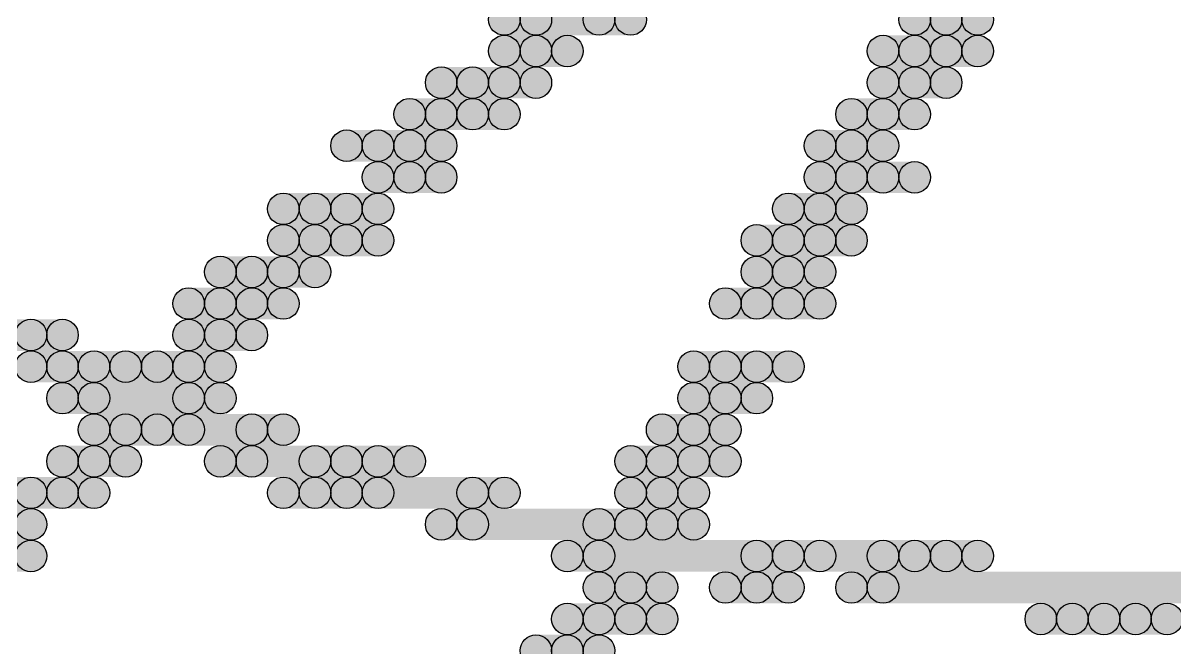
# Model space of a CAD drawing. Header units: millimetres. Extents: x 0 to 137, y 0 to 37.
# Drawn here: x 129.381 to 130.308, y 8.003 to 8.506 of the extents above; entities that cross this region are included whole.
import ezdxf

# ---------------------------------------------------------------- set-up
doc = ezdxf.new("R2010")
doc.units = ezdxf.units.MM
doc.layers.add('TopLayer', color=1, linetype='Continuous')
doc.layers.add('TopSolder', color=216, linetype='Continuous')

msp = doc.modelspace()

# ---------------------------------------------------------------- hatches: boundary and pattern name
at = {"layer": 'TopLayer'}
h = msp.add_hatch(color=1, dxfattribs=at)
edge = h.paths.add_edge_path()
edge.add_arc((129.794, 8.509), 0.0127, 0, 360)
for points in [[(129.794, 8.4963), (129.794, 8.5217), (129.8702, 8.5217), (129.8702, 8.4963)], [(130.1242, 8.4963), (130.1242, 8.5217), (130.1496, 8.5217), (130.1496, 8.4963)], [(129.794, 8.4709), (129.794, 8.4963), (129.8194, 8.4963), (129.8194, 8.4709)], [(130.0988, 8.4709), (130.0988, 8.4963), (130.1496, 8.4963), (130.1496, 8.4709)], [(129.7432, 8.4455), (129.7432, 8.4709), (129.794, 8.4709), (129.794, 8.4455)], [(130.0988, 8.4455), (130.0988, 8.4709), (130.1242, 8.4709), (130.1242, 8.4455)], [(129.7178, 8.4201), (129.7178, 8.4455), (129.7686, 8.4455), (129.7686, 8.4201)], [(130.0734, 8.4201), (130.0734, 8.4455), (130.0988, 8.4455), (130.0988, 8.4201)], [(129.667, 8.3947), (129.667, 8.4201), (129.7178, 8.4201), (129.7178, 8.3947)], [(130.048, 8.3947), (130.048, 8.4201), (130.0734, 8.4201), (130.0734, 8.3947)], [(129.6924, 8.3693), (129.6924, 8.3947), (129.7178, 8.3947), (129.7178, 8.3693)], [(130.048, 8.3693), (130.048, 8.3947), (130.0988, 8.3947), (130.0988, 8.3693)], [(129.6162, 8.3439), (129.6162, 8.3693), (129.667, 8.3693), (129.667, 8.3439)], [(130.0226, 8.3439), (130.0226, 8.3693), (130.048, 8.3693), (130.048, 8.3439)], [(129.6162, 8.3185), (129.6162, 8.3439), (129.667, 8.3439), (129.667, 8.3185)], [(129.9972, 8.3185), (129.9972, 8.3439), (130.048, 8.3439), (130.048, 8.3185)], [(129.5654, 8.2931), (129.5654, 8.3185), (129.6162, 8.3185), (129.6162, 8.2931)], [(129.9972, 8.2931), (129.9972, 8.3185), (130.0226, 8.3185), (130.0226, 8.2931)], [(129.54, 8.2677), (129.54, 8.2931), (129.5908, 8.2931), (129.5908, 8.2677)], [(129.9718, 8.2677), (129.9718, 8.2931), (130.0226, 8.2931), (130.0226, 8.2677)], [(129.3368, 8.2423), (129.3368, 8.2677), (129.413, 8.2677), (129.413, 8.2423)], [(129.54, 8.2423), (129.54, 8.2677), (129.5654, 8.2677), (129.5654, 8.2423)], [(129.413, 8.2169), (129.413, 8.2423), (129.4638, 8.2423), (129.4638, 8.2169)], [(129.4892, 8.2169), (129.4892, 8.2423), (129.54, 8.2423), (129.54, 8.2169)], [(129.9464, 8.2169), (129.9464, 8.2423), (129.9972, 8.2423), (129.9972, 8.2169)], [(129.4384, 8.1915), (129.4384, 8.2169), (129.54, 8.2169), (129.54, 8.1915)], [(129.9464, 8.1915), (129.9464, 8.2169), (129.9718, 8.2169), (129.9718, 8.1915)], [(129.4638, 8.1661), (129.4638, 8.1915), (129.4892, 8.1915), (129.4892, 8.1661)], [(129.5146, 8.1661), (129.5146, 8.1915), (129.5908, 8.1915), (129.5908, 8.1661)], [(129.921, 8.1661), (129.921, 8.1915), (129.9464, 8.1915), (129.9464, 8.1661)], [(129.4384, 8.1407), (129.4384, 8.1661), (129.4638, 8.1661), (129.4638, 8.1407)], [(129.5654, 8.1407), (129.5654, 8.1661), (129.6416, 8.1661), (129.6416, 8.1407)], [(129.667, 8.1407), (129.667, 8.1661), (129.6924, 8.1661), (129.6924, 8.1407)], [(129.8956, 8.1407), (129.8956, 8.1661), (129.9464, 8.1661), (129.9464, 8.1407)], [(129.3876, 8.1153), (129.3876, 8.1407), (129.4384, 8.1407), (129.4384, 8.1153)], [(129.6162, 8.1153), (129.6162, 8.1407), (129.6416, 8.1407), (129.6416, 8.1153)], [(129.667, 8.1153), (129.667, 8.1407), (129.7686, 8.1407), (129.7686, 8.1153)], [(129.8956, 8.1153), (129.8956, 8.1407), (129.921, 8.1407), (129.921, 8.1153)], [(129.3622, 8.0899), (129.3622, 8.1153), (129.3876, 8.1153), (129.3876, 8.0899)], [(129.7432, 8.0899), (129.7432, 8.1153), (129.8702, 8.1153), (129.8702, 8.0899)], [(129.8956, 8.0899), (129.8956, 8.1153), (129.921, 8.1153), (129.921, 8.0899)], [(129.3622, 8.0645), (129.3622, 8.0899), (129.3876, 8.0899), (129.3876, 8.0645)], [(129.8448, 8.0645), (129.8448, 8.0899), (129.9972, 8.0899), (129.9972, 8.0645)], [(130.0226, 8.0645), (130.0226, 8.0899), (130.0988, 8.0899), (130.0988, 8.0645)], [(130.1242, 8.0645), (130.1242, 8.0899), (130.1496, 8.0899), (130.1496, 8.0645)], [(129.8702, 8.0391), (129.8702, 8.0645), (129.8956, 8.0645), (129.8956, 8.0391)], [(129.9718, 8.0391), (129.9718, 8.0645), (129.9972, 8.0645), (129.9972, 8.0391)], [(130.0734, 8.0391), (130.0734, 8.0645), (130.7592, 8.0645), (130.7592, 8.0391)], [(129.8448, 8.0137), (129.8448, 8.0391), (129.8956, 8.0391), (129.8956, 8.0137)], [(130.2258, 8.0137), (130.2258, 8.0391), (130.2512, 8.0391), (130.2512, 8.0137)], [(130.2766, 8.0137), (130.2766, 8.0391), (130.302, 8.0391), (130.302, 8.0137)], [(129.8194, 7.9883), (129.8194, 8.0137), (129.8448, 8.0137), (129.8448, 7.9883)]]:
    msp.add_hatch(color=1, dxfattribs=at).paths.add_polyline_path(points)
h = msp.add_hatch(color=1, dxfattribs=at)
edge = h.paths.add_edge_path()
edge.add_arc((129.8702, 8.509), 0.0127, 0, 360)
h = msp.add_hatch(color=1, dxfattribs=at)
edge = h.paths.add_edge_path()
edge.add_arc((130.1242, 8.509), 0.0127, 0, 360)
h = msp.add_hatch(color=1, dxfattribs=at)
edge = h.paths.add_edge_path()
edge.add_arc((130.1496, 8.509), 0.0127, 0, 360)
h = msp.add_hatch(color=1, dxfattribs=at)
edge = h.paths.add_edge_path()
edge.add_arc((129.794, 8.4836), 0.0127, 0, 360)
h = msp.add_hatch(color=1, dxfattribs=at)
edge = h.paths.add_edge_path()
edge.add_arc((129.8194, 8.4836), 0.0127, 0, 360)
h = msp.add_hatch(color=1, dxfattribs=at)
edge = h.paths.add_edge_path()
edge.add_arc((130.0988, 8.4836), 0.0127, 0, 360)
h = msp.add_hatch(color=1, dxfattribs=at)
edge = h.paths.add_edge_path()
edge.add_arc((130.1496, 8.4836), 0.0127, 0, 360)
h = msp.add_hatch(color=1, dxfattribs=at)
edge = h.paths.add_edge_path()
edge.add_arc((129.7432, 8.4582), 0.0127, 0, 360)
h = msp.add_hatch(color=1, dxfattribs=at)
edge = h.paths.add_edge_path()
edge.add_arc((129.794, 8.4582), 0.0127, 0, 360)
h = msp.add_hatch(color=1, dxfattribs=at)
edge = h.paths.add_edge_path()
edge.add_arc((130.0988, 8.4582), 0.0127, 0, 360)
h = msp.add_hatch(color=1, dxfattribs=at)
edge = h.paths.add_edge_path()
edge.add_arc((130.1242, 8.4582), 0.0127, 0, 360)
h = msp.add_hatch(color=1, dxfattribs=at)
edge = h.paths.add_edge_path()
edge.add_arc((129.7178, 8.4328), 0.0127, 0, 360)
h = msp.add_hatch(color=1, dxfattribs=at)
edge = h.paths.add_edge_path()
edge.add_arc((129.7686, 8.4328), 0.0127, 0, 360)
h = msp.add_hatch(color=1, dxfattribs=at)
edge = h.paths.add_edge_path()
edge.add_arc((130.0734, 8.4328), 0.0127, 0, 360)
h = msp.add_hatch(color=1, dxfattribs=at)
edge = h.paths.add_edge_path()
edge.add_arc((130.0988, 8.4328), 0.0127, 0, 360)
h = msp.add_hatch(color=1, dxfattribs=at)
edge = h.paths.add_edge_path()
edge.add_arc((129.667, 8.4074), 0.0127, 0, 360)
h = msp.add_hatch(color=1, dxfattribs=at)
edge = h.paths.add_edge_path()
edge.add_arc((129.7178, 8.4074), 0.0127, 0, 360)
h = msp.add_hatch(color=1, dxfattribs=at)
edge = h.paths.add_edge_path()
edge.add_arc((130.048, 8.4074), 0.0127, 0, 360)
h = msp.add_hatch(color=1, dxfattribs=at)
edge = h.paths.add_edge_path()
edge.add_arc((130.0734, 8.4074), 0.0127, 0, 360)
h = msp.add_hatch(color=1, dxfattribs=at)
edge = h.paths.add_edge_path()
edge.add_arc((129.6924, 8.382), 0.0127, 0, 360)
h = msp.add_hatch(color=1, dxfattribs=at)
edge = h.paths.add_edge_path()
edge.add_arc((129.7178, 8.382), 0.0127, 0, 360)
h = msp.add_hatch(color=1, dxfattribs=at)
edge = h.paths.add_edge_path()
edge.add_arc((130.048, 8.382), 0.0127, 0, 360)
h = msp.add_hatch(color=1, dxfattribs=at)
edge = h.paths.add_edge_path()
edge.add_arc((130.0988, 8.382), 0.0127, 0, 360)
h = msp.add_hatch(color=1, dxfattribs=at)
edge = h.paths.add_edge_path()
edge.add_arc((129.6162, 8.3566), 0.0127, 0, 360)
h = msp.add_hatch(color=1, dxfattribs=at)
edge = h.paths.add_edge_path()
edge.add_arc((129.667, 8.3566), 0.0127, 0, 360)
h = msp.add_hatch(color=1, dxfattribs=at)
edge = h.paths.add_edge_path()
edge.add_arc((130.0226, 8.3566), 0.0127, 0, 360)
h = msp.add_hatch(color=1, dxfattribs=at)
edge = h.paths.add_edge_path()
edge.add_arc((130.048, 8.3566), 0.0127, 0, 360)
h = msp.add_hatch(color=1, dxfattribs=at)
edge = h.paths.add_edge_path()
edge.add_arc((129.6162, 8.3312), 0.0127, 0, 360)
h = msp.add_hatch(color=1, dxfattribs=at)
edge = h.paths.add_edge_path()
edge.add_arc((129.667, 8.3312), 0.0127, 0, 360)
h = msp.add_hatch(color=1, dxfattribs=at)
edge = h.paths.add_edge_path()
edge.add_arc((129.9972, 8.3312), 0.0127, 0, 360)
h = msp.add_hatch(color=1, dxfattribs=at)
edge = h.paths.add_edge_path()
edge.add_arc((130.048, 8.3312), 0.0127, 0, 360)
h = msp.add_hatch(color=1, dxfattribs=at)
edge = h.paths.add_edge_path()
edge.add_arc((129.5654, 8.3058), 0.0127, 0, 360)
h = msp.add_hatch(color=1, dxfattribs=at)
edge = h.paths.add_edge_path()
edge.add_arc((129.6162, 8.3058), 0.0127, 0, 360)
h = msp.add_hatch(color=1, dxfattribs=at)
edge = h.paths.add_edge_path()
edge.add_arc((129.9972, 8.3058), 0.0127, 0, 360)
h = msp.add_hatch(color=1, dxfattribs=at)
edge = h.paths.add_edge_path()
edge.add_arc((130.0226, 8.3058), 0.0127, 0, 360)
h = msp.add_hatch(color=1, dxfattribs=at)
edge = h.paths.add_edge_path()
edge.add_arc((129.54, 8.2804), 0.0127, 0, 360)
h = msp.add_hatch(color=1, dxfattribs=at)
edge = h.paths.add_edge_path()
edge.add_arc((129.5908, 8.2804), 0.0127, 0, 360)
h = msp.add_hatch(color=1, dxfattribs=at)
edge = h.paths.add_edge_path()
edge.add_arc((129.9718, 8.2804), 0.0127, 0, 360)
h = msp.add_hatch(color=1, dxfattribs=at)
edge = h.paths.add_edge_path()
edge.add_arc((130.0226, 8.2804), 0.0127, 0, 360)
h = msp.add_hatch(color=1, dxfattribs=at)
edge = h.paths.add_edge_path()
edge.add_arc((129.413, 8.255), 0.0127, 0, 360)
h = msp.add_hatch(color=1, dxfattribs=at)
edge = h.paths.add_edge_path()
edge.add_arc((129.54, 8.255), 0.0127, 0, 360)
h = msp.add_hatch(color=1, dxfattribs=at)
edge = h.paths.add_edge_path()
edge.add_arc((129.5654, 8.255), 0.0127, 0, 360)
h = msp.add_hatch(color=1, dxfattribs=at)
edge = h.paths.add_edge_path()
edge.add_arc((129.413, 8.2296), 0.0127, 0, 360)
h = msp.add_hatch(color=1, dxfattribs=at)
edge = h.paths.add_edge_path()
edge.add_arc((129.4638, 8.2296), 0.0127, 0, 360)
h = msp.add_hatch(color=1, dxfattribs=at)
edge = h.paths.add_edge_path()
edge.add_arc((129.4892, 8.2296), 0.0127, 0, 360)
h = msp.add_hatch(color=1, dxfattribs=at)
edge = h.paths.add_edge_path()
edge.add_arc((129.54, 8.2296), 0.0127, 0, 360)
h = msp.add_hatch(color=1, dxfattribs=at)
edge = h.paths.add_edge_path()
edge.add_arc((129.9464, 8.2296), 0.0127, 0, 360)
h = msp.add_hatch(color=1, dxfattribs=at)
edge = h.paths.add_edge_path()
edge.add_arc((129.9972, 8.2296), 0.0127, 0, 360)
h = msp.add_hatch(color=1, dxfattribs=at)
edge = h.paths.add_edge_path()
edge.add_arc((129.4384, 8.2042), 0.0127, 0, 360)
h = msp.add_hatch(color=1, dxfattribs=at)
edge = h.paths.add_edge_path()
edge.add_arc((129.54, 8.2042), 0.0127, 0, 360)
h = msp.add_hatch(color=1, dxfattribs=at)
edge = h.paths.add_edge_path()
edge.add_arc((129.9464, 8.2042), 0.0127, 0, 360)
h = msp.add_hatch(color=1, dxfattribs=at)
edge = h.paths.add_edge_path()
edge.add_arc((129.9718, 8.2042), 0.0127, 0, 360)
h = msp.add_hatch(color=1, dxfattribs=at)
edge = h.paths.add_edge_path()
edge.add_arc((129.4638, 8.1788), 0.0127, 0, 360)
h = msp.add_hatch(color=1, dxfattribs=at)
edge = h.paths.add_edge_path()
edge.add_arc((129.4892, 8.1788), 0.0127, 0, 360)
h = msp.add_hatch(color=1, dxfattribs=at)
edge = h.paths.add_edge_path()
edge.add_arc((129.5146, 8.1788), 0.0127, 0, 360)
h = msp.add_hatch(color=1, dxfattribs=at)
edge = h.paths.add_edge_path()
edge.add_arc((129.5908, 8.1788), 0.0127, 0, 360)
h = msp.add_hatch(color=1, dxfattribs=at)
edge = h.paths.add_edge_path()
edge.add_arc((129.921, 8.1788), 0.0127, 0, 360)
h = msp.add_hatch(color=1, dxfattribs=at)
edge = h.paths.add_edge_path()
edge.add_arc((129.9464, 8.1788), 0.0127, 0, 360)
h = msp.add_hatch(color=1, dxfattribs=at)
edge = h.paths.add_edge_path()
edge.add_arc((129.4384, 8.1534), 0.0127, 0, 360)
h = msp.add_hatch(color=1, dxfattribs=at)
edge = h.paths.add_edge_path()
edge.add_arc((129.4638, 8.1534), 0.0127, 0, 360)
h = msp.add_hatch(color=1, dxfattribs=at)
edge = h.paths.add_edge_path()
edge.add_arc((129.5654, 8.1534), 0.0127, 0, 360)
h = msp.add_hatch(color=1, dxfattribs=at)
edge = h.paths.add_edge_path()
edge.add_arc((129.6416, 8.1534), 0.0127, 0, 360)
h = msp.add_hatch(color=1, dxfattribs=at)
edge = h.paths.add_edge_path()
edge.add_arc((129.667, 8.1534), 0.0127, 0, 360)
h = msp.add_hatch(color=1, dxfattribs=at)
edge = h.paths.add_edge_path()
edge.add_arc((129.6924, 8.1534), 0.0127, 0, 360)
h = msp.add_hatch(color=1, dxfattribs=at)
edge = h.paths.add_edge_path()
edge.add_arc((129.8956, 8.1534), 0.0127, 0, 360)
h = msp.add_hatch(color=1, dxfattribs=at)
edge = h.paths.add_edge_path()
edge.add_arc((129.9464, 8.1534), 0.0127, 0, 360)
h = msp.add_hatch(color=1, dxfattribs=at)
edge = h.paths.add_edge_path()
edge.add_arc((129.3876, 8.128), 0.0127, 0, 360)
h = msp.add_hatch(color=1, dxfattribs=at)
edge = h.paths.add_edge_path()
edge.add_arc((129.4384, 8.128), 0.0127, 0, 360)
h = msp.add_hatch(color=1, dxfattribs=at)
edge = h.paths.add_edge_path()
edge.add_arc((129.6162, 8.128), 0.0127, 0, 360)
h = msp.add_hatch(color=1, dxfattribs=at)
edge = h.paths.add_edge_path()
edge.add_arc((129.6416, 8.128), 0.0127, 0, 360)
h = msp.add_hatch(color=1, dxfattribs=at)
edge = h.paths.add_edge_path()
edge.add_arc((129.667, 8.128), 0.0127, 0, 360)
h = msp.add_hatch(color=1, dxfattribs=at)
edge = h.paths.add_edge_path()
edge.add_arc((129.7686, 8.128), 0.0127, 0, 360)
h = msp.add_hatch(color=1, dxfattribs=at)
edge = h.paths.add_edge_path()
edge.add_arc((129.8956, 8.128), 0.0127, 0, 360)
h = msp.add_hatch(color=1, dxfattribs=at)
edge = h.paths.add_edge_path()
edge.add_arc((129.921, 8.128), 0.0127, 0, 360)
h = msp.add_hatch(color=1, dxfattribs=at)
edge = h.paths.add_edge_path()
edge.add_arc((129.3876, 8.1026), 0.0127, 0, 360)
h = msp.add_hatch(color=1, dxfattribs=at)
edge = h.paths.add_edge_path()
edge.add_arc((129.7432, 8.1026), 0.0127, 0, 360)
h = msp.add_hatch(color=1, dxfattribs=at)
edge = h.paths.add_edge_path()
edge.add_arc((129.8702, 8.1026), 0.0127, 0, 360)
h = msp.add_hatch(color=1, dxfattribs=at)
edge = h.paths.add_edge_path()
edge.add_arc((129.8956, 8.1026), 0.0127, 0, 360)
h = msp.add_hatch(color=1, dxfattribs=at)
edge = h.paths.add_edge_path()
edge.add_arc((129.921, 8.1026), 0.0127, 0, 360)
h = msp.add_hatch(color=1, dxfattribs=at)
edge = h.paths.add_edge_path()
edge.add_arc((129.3876, 8.0772), 0.0127, 0, 360)
h = msp.add_hatch(color=1, dxfattribs=at)
edge = h.paths.add_edge_path()
edge.add_arc((129.8448, 8.0772), 0.0127, 0, 360)
h = msp.add_hatch(color=1, dxfattribs=at)
edge = h.paths.add_edge_path()
edge.add_arc((129.9972, 8.0772), 0.0127, 0, 360)
h = msp.add_hatch(color=1, dxfattribs=at)
edge = h.paths.add_edge_path()
edge.add_arc((130.0226, 8.0772), 0.0127, 0, 360)
h = msp.add_hatch(color=1, dxfattribs=at)
edge = h.paths.add_edge_path()
edge.add_arc((130.0988, 8.0772), 0.0127, 0, 360)
h = msp.add_hatch(color=1, dxfattribs=at)
edge = h.paths.add_edge_path()
edge.add_arc((130.1242, 8.0772), 0.0127, 0, 360)
h = msp.add_hatch(color=1, dxfattribs=at)
edge = h.paths.add_edge_path()
edge.add_arc((130.1496, 8.0772), 0.0127, 0, 360)
h = msp.add_hatch(color=1, dxfattribs=at)
edge = h.paths.add_edge_path()
edge.add_arc((129.8702, 8.0518), 0.0127, 0, 360)
h = msp.add_hatch(color=1, dxfattribs=at)
edge = h.paths.add_edge_path()
edge.add_arc((129.8956, 8.0518), 0.0127, 0, 360)
h = msp.add_hatch(color=1, dxfattribs=at)
edge = h.paths.add_edge_path()
edge.add_arc((129.9718, 8.0518), 0.0127, 0, 360)
h = msp.add_hatch(color=1, dxfattribs=at)
edge = h.paths.add_edge_path()
edge.add_arc((129.9972, 8.0518), 0.0127, 0, 360)
h = msp.add_hatch(color=1, dxfattribs=at)
edge = h.paths.add_edge_path()
edge.add_arc((130.0734, 8.0518), 0.0127, 0, 360)
h = msp.add_hatch(color=1, dxfattribs=at)
edge = h.paths.add_edge_path()
edge.add_arc((129.8448, 8.0264), 0.0127, 0, 360)
h = msp.add_hatch(color=1, dxfattribs=at)
edge = h.paths.add_edge_path()
edge.add_arc((129.8956, 8.0264), 0.0127, 0, 360)
h = msp.add_hatch(color=1, dxfattribs=at)
edge = h.paths.add_edge_path()
edge.add_arc((130.2258, 8.0264), 0.0127, 0, 360)
h = msp.add_hatch(color=1, dxfattribs=at)
edge = h.paths.add_edge_path()
edge.add_arc((130.2512, 8.0264), 0.0127, 0, 360)
h = msp.add_hatch(color=1, dxfattribs=at)
edge = h.paths.add_edge_path()
edge.add_arc((130.2766, 8.0264), 0.0127, 0, 360)
h = msp.add_hatch(color=1, dxfattribs=at)
edge = h.paths.add_edge_path()
edge.add_arc((130.302, 8.0264), 0.0127, 0, 360)
h = msp.add_hatch(color=1, dxfattribs=at)
edge = h.paths.add_edge_path()
edge.add_arc((129.8194, 8.001), 0.0127, 0, 360)
h = msp.add_hatch(color=1, dxfattribs=at)
edge = h.paths.add_edge_path()
edge.add_arc((129.8448, 8.001), 0.0127, 0, 360)
at = {"layer": 'TopSolder'}
h = msp.add_hatch(color=216, dxfattribs=at)
edge = h.paths.add_edge_path()
edge.add_arc((129.7686, 8.509), 0.0127, 0, 360)
for points in [[(129.7686, 8.4963), (129.7686, 8.5217), (129.8448, 8.5217), (129.8448, 8.4963)], [(130.0988, 8.4963), (130.0988, 8.5217), (130.1242, 8.5217), (130.1242, 8.4963)], [(129.7686, 8.4709), (129.7686, 8.4963), (129.794, 8.4963), (129.794, 8.4709)], [(130.0734, 8.4709), (130.0734, 8.4963), (130.1242, 8.4963), (130.1242, 8.4709)], [(129.7178, 8.4455), (129.7178, 8.4709), (129.7686, 8.4709), (129.7686, 8.4455)], [(130.0734, 8.4455), (130.0734, 8.4709), (130.0988, 8.4709), (130.0988, 8.4455)], [(129.6924, 8.4201), (129.6924, 8.4455), (129.7432, 8.4455), (129.7432, 8.4201)], [(130.048, 8.4201), (130.048, 8.4455), (130.0734, 8.4455), (130.0734, 8.4201)], [(129.6416, 8.3947), (129.6416, 8.4201), (129.6924, 8.4201), (129.6924, 8.3947)], [(130.0226, 8.3947), (130.0226, 8.4201), (130.048, 8.4201), (130.048, 8.3947)], [(129.667, 8.3693), (129.667, 8.3947), (129.6924, 8.3947), (129.6924, 8.3693)], [(130.0226, 8.3693), (130.0226, 8.3947), (130.0734, 8.3947), (130.0734, 8.3693)], [(129.5908, 8.3439), (129.5908, 8.3693), (129.6416, 8.3693), (129.6416, 8.3439)], [(129.9972, 8.3439), (129.9972, 8.3693), (130.0226, 8.3693), (130.0226, 8.3439)], [(129.5908, 8.3185), (129.5908, 8.3439), (129.6416, 8.3439), (129.6416, 8.3185)], [(129.9718, 8.3185), (129.9718, 8.3439), (130.0226, 8.3439), (130.0226, 8.3185)], [(129.54, 8.2931), (129.54, 8.3185), (129.5908, 8.3185), (129.5908, 8.2931)], [(129.9718, 8.2931), (129.9718, 8.3185), (129.9972, 8.3185), (129.9972, 8.2931)], [(129.5146, 8.2677), (129.5146, 8.2931), (129.5654, 8.2931), (129.5654, 8.2677)], [(129.9464, 8.2677), (129.9464, 8.2931), (129.9972, 8.2931), (129.9972, 8.2677)], [(129.3114, 8.2423), (129.3114, 8.2677), (129.3876, 8.2677), (129.3876, 8.2423)], [(129.5146, 8.2423), (129.5146, 8.2677), (129.54, 8.2677), (129.54, 8.2423)], [(129.3876, 8.2169), (129.3876, 8.2423), (129.4384, 8.2423), (129.4384, 8.2169)], [(129.4638, 8.2169), (129.4638, 8.2423), (129.5146, 8.2423), (129.5146, 8.2169)], [(129.921, 8.2169), (129.921, 8.2423), (129.9718, 8.2423), (129.9718, 8.2169)], [(129.413, 8.1915), (129.413, 8.2169), (129.5146, 8.2169), (129.5146, 8.1915)], [(129.921, 8.1915), (129.921, 8.2169), (129.9464, 8.2169), (129.9464, 8.1915)], [(129.4384, 8.1661), (129.4384, 8.1915), (129.4638, 8.1915), (129.4638, 8.1661)], [(129.4892, 8.1661), (129.4892, 8.1915), (129.5654, 8.1915), (129.5654, 8.1661)], [(129.8956, 8.1661), (129.8956, 8.1915), (129.921, 8.1915), (129.921, 8.1661)], [(129.413, 8.1407), (129.413, 8.1661), (129.4384, 8.1661), (129.4384, 8.1407)], [(129.54, 8.1407), (129.54, 8.1661), (129.6162, 8.1661), (129.6162, 8.1407)], [(129.6416, 8.1407), (129.6416, 8.1661), (129.667, 8.1661), (129.667, 8.1407)], [(129.8702, 8.1407), (129.8702, 8.1661), (129.921, 8.1661), (129.921, 8.1407)], [(129.3622, 8.1153), (129.3622, 8.1407), (129.413, 8.1407), (129.413, 8.1153)], [(129.5908, 8.1153), (129.5908, 8.1407), (129.6162, 8.1407), (129.6162, 8.1153)], [(129.6416, 8.1153), (129.6416, 8.1407), (129.7432, 8.1407), (129.7432, 8.1153)], [(129.8702, 8.1153), (129.8702, 8.1407), (129.8956, 8.1407), (129.8956, 8.1153)], [(129.7178, 8.0899), (129.7178, 8.1153), (129.8448, 8.1153), (129.8448, 8.0899)], [(129.8702, 8.0899), (129.8702, 8.1153), (129.8956, 8.1153), (129.8956, 8.0899)], [(129.8194, 8.0645), (129.8194, 8.0899), (129.9718, 8.0899), (129.9718, 8.0645)], [(129.9972, 8.0645), (129.9972, 8.0899), (130.0734, 8.0899), (130.0734, 8.0645)], [(130.0988, 8.0645), (130.0988, 8.0899), (130.1242, 8.0899), (130.1242, 8.0645)], [(129.8448, 8.0391), (129.8448, 8.0645), (129.8702, 8.0645), (129.8702, 8.0391)], [(129.9464, 8.0391), (129.9464, 8.0645), (129.9718, 8.0645), (129.9718, 8.0391)], [(130.048, 8.0391), (130.048, 8.0645), (130.7338, 8.0645), (130.7338, 8.0391)], [(129.8194, 8.0137), (129.8194, 8.0391), (129.8702, 8.0391), (129.8702, 8.0137)], [(130.2004, 8.0137), (130.2004, 8.0391), (130.2258, 8.0391), (130.2258, 8.0137)], [(130.2512, 8.0137), (130.2512, 8.0391), (130.2766, 8.0391), (130.2766, 8.0137)], [(129.794, 7.9883), (129.794, 8.0137), (129.8194, 8.0137), (129.8194, 7.9883)]]:
    msp.add_hatch(color=216, dxfattribs=at).paths.add_polyline_path(points)
h = msp.add_hatch(color=216, dxfattribs=at)
edge = h.paths.add_edge_path()
edge.add_arc((129.8448, 8.509), 0.0127, 0, 360)
h = msp.add_hatch(color=216, dxfattribs=at)
edge = h.paths.add_edge_path()
edge.add_arc((130.0988, 8.509), 0.0127, 0, 360)
h = msp.add_hatch(color=216, dxfattribs=at)
edge = h.paths.add_edge_path()
edge.add_arc((130.1242, 8.509), 0.0127, 0, 360)
h = msp.add_hatch(color=216, dxfattribs=at)
edge = h.paths.add_edge_path()
edge.add_arc((129.7686, 8.4836), 0.0127, 0, 360)
h = msp.add_hatch(color=216, dxfattribs=at)
edge = h.paths.add_edge_path()
edge.add_arc((129.794, 8.4836), 0.0127, 0, 360)
h = msp.add_hatch(color=216, dxfattribs=at)
edge = h.paths.add_edge_path()
edge.add_arc((130.0734, 8.4836), 0.0127, 0, 360)
h = msp.add_hatch(color=216, dxfattribs=at)
edge = h.paths.add_edge_path()
edge.add_arc((130.1242, 8.4836), 0.0127, 0, 360)
h = msp.add_hatch(color=216, dxfattribs=at)
edge = h.paths.add_edge_path()
edge.add_arc((129.7178, 8.4582), 0.0127, 0, 360)
h = msp.add_hatch(color=216, dxfattribs=at)
edge = h.paths.add_edge_path()
edge.add_arc((129.7686, 8.4582), 0.0127, 0, 360)
h = msp.add_hatch(color=216, dxfattribs=at)
edge = h.paths.add_edge_path()
edge.add_arc((130.0734, 8.4582), 0.0127, 0, 360)
h = msp.add_hatch(color=216, dxfattribs=at)
edge = h.paths.add_edge_path()
edge.add_arc((130.0988, 8.4582), 0.0127, 0, 360)
h = msp.add_hatch(color=216, dxfattribs=at)
edge = h.paths.add_edge_path()
edge.add_arc((129.6924, 8.4328), 0.0127, 0, 360)
h = msp.add_hatch(color=216, dxfattribs=at)
edge = h.paths.add_edge_path()
edge.add_arc((129.7432, 8.4328), 0.0127, 0, 360)
h = msp.add_hatch(color=216, dxfattribs=at)
edge = h.paths.add_edge_path()
edge.add_arc((130.048, 8.4328), 0.0127, 0, 360)
h = msp.add_hatch(color=216, dxfattribs=at)
edge = h.paths.add_edge_path()
edge.add_arc((130.0734, 8.4328), 0.0127, 0, 360)
h = msp.add_hatch(color=216, dxfattribs=at)
edge = h.paths.add_edge_path()
edge.add_arc((129.6416, 8.4074), 0.0127, 0, 360)
h = msp.add_hatch(color=216, dxfattribs=at)
edge = h.paths.add_edge_path()
edge.add_arc((129.6924, 8.4074), 0.0127, 0, 360)
h = msp.add_hatch(color=216, dxfattribs=at)
edge = h.paths.add_edge_path()
edge.add_arc((130.0226, 8.4074), 0.0127, 0, 360)
h = msp.add_hatch(color=216, dxfattribs=at)
edge = h.paths.add_edge_path()
edge.add_arc((130.048, 8.4074), 0.0127, 0, 360)
h = msp.add_hatch(color=216, dxfattribs=at)
edge = h.paths.add_edge_path()
edge.add_arc((129.667, 8.382), 0.0127, 0, 360)
h = msp.add_hatch(color=216, dxfattribs=at)
edge = h.paths.add_edge_path()
edge.add_arc((129.6924, 8.382), 0.0127, 0, 360)
h = msp.add_hatch(color=216, dxfattribs=at)
edge = h.paths.add_edge_path()
edge.add_arc((130.0226, 8.382), 0.0127, 0, 360)
h = msp.add_hatch(color=216, dxfattribs=at)
edge = h.paths.add_edge_path()
edge.add_arc((130.0734, 8.382), 0.0127, 0, 360)
h = msp.add_hatch(color=216, dxfattribs=at)
edge = h.paths.add_edge_path()
edge.add_arc((129.5908, 8.3566), 0.0127, 0, 360)
h = msp.add_hatch(color=216, dxfattribs=at)
edge = h.paths.add_edge_path()
edge.add_arc((129.6416, 8.3566), 0.0127, 0, 360)
h = msp.add_hatch(color=216, dxfattribs=at)
edge = h.paths.add_edge_path()
edge.add_arc((129.9972, 8.3566), 0.0127, 0, 360)
h = msp.add_hatch(color=216, dxfattribs=at)
edge = h.paths.add_edge_path()
edge.add_arc((130.0226, 8.3566), 0.0127, 0, 360)
h = msp.add_hatch(color=216, dxfattribs=at)
edge = h.paths.add_edge_path()
edge.add_arc((129.5908, 8.3312), 0.0127, 0, 360)
h = msp.add_hatch(color=216, dxfattribs=at)
edge = h.paths.add_edge_path()
edge.add_arc((129.6416, 8.3312), 0.0127, 0, 360)
h = msp.add_hatch(color=216, dxfattribs=at)
edge = h.paths.add_edge_path()
edge.add_arc((129.9718, 8.3312), 0.0127, 0, 360)
h = msp.add_hatch(color=216, dxfattribs=at)
edge = h.paths.add_edge_path()
edge.add_arc((130.0226, 8.3312), 0.0127, 0, 360)
h = msp.add_hatch(color=216, dxfattribs=at)
edge = h.paths.add_edge_path()
edge.add_arc((129.54, 8.3058), 0.0127, 0, 360)
h = msp.add_hatch(color=216, dxfattribs=at)
edge = h.paths.add_edge_path()
edge.add_arc((129.5908, 8.3058), 0.0127, 0, 360)
h = msp.add_hatch(color=216, dxfattribs=at)
edge = h.paths.add_edge_path()
edge.add_arc((129.9718, 8.3058), 0.0127, 0, 360)
h = msp.add_hatch(color=216, dxfattribs=at)
edge = h.paths.add_edge_path()
edge.add_arc((129.9972, 8.3058), 0.0127, 0, 360)
h = msp.add_hatch(color=216, dxfattribs=at)
edge = h.paths.add_edge_path()
edge.add_arc((129.5146, 8.2804), 0.0127, 0, 360)
h = msp.add_hatch(color=216, dxfattribs=at)
edge = h.paths.add_edge_path()
edge.add_arc((129.5654, 8.2804), 0.0127, 0, 360)
h = msp.add_hatch(color=216, dxfattribs=at)
edge = h.paths.add_edge_path()
edge.add_arc((129.9464, 8.2804), 0.0127, 0, 360)
h = msp.add_hatch(color=216, dxfattribs=at)
edge = h.paths.add_edge_path()
edge.add_arc((129.9972, 8.2804), 0.0127, 0, 360)
h = msp.add_hatch(color=216, dxfattribs=at)
edge = h.paths.add_edge_path()
edge.add_arc((129.3876, 8.255), 0.0127, 0, 360)
h = msp.add_hatch(color=216, dxfattribs=at)
edge = h.paths.add_edge_path()
edge.add_arc((129.5146, 8.255), 0.0127, 0, 360)
h = msp.add_hatch(color=216, dxfattribs=at)
edge = h.paths.add_edge_path()
edge.add_arc((129.54, 8.255), 0.0127, 0, 360)
h = msp.add_hatch(color=216, dxfattribs=at)
edge = h.paths.add_edge_path()
edge.add_arc((129.3876, 8.2296), 0.0127, 0, 360)
h = msp.add_hatch(color=216, dxfattribs=at)
edge = h.paths.add_edge_path()
edge.add_arc((129.4384, 8.2296), 0.0127, 0, 360)
h = msp.add_hatch(color=216, dxfattribs=at)
edge = h.paths.add_edge_path()
edge.add_arc((129.4638, 8.2296), 0.0127, 0, 360)
h = msp.add_hatch(color=216, dxfattribs=at)
edge = h.paths.add_edge_path()
edge.add_arc((129.5146, 8.2296), 0.0127, 0, 360)
h = msp.add_hatch(color=216, dxfattribs=at)
edge = h.paths.add_edge_path()
edge.add_arc((129.921, 8.2296), 0.0127, 0, 360)
h = msp.add_hatch(color=216, dxfattribs=at)
edge = h.paths.add_edge_path()
edge.add_arc((129.9718, 8.2296), 0.0127, 0, 360)
h = msp.add_hatch(color=216, dxfattribs=at)
edge = h.paths.add_edge_path()
edge.add_arc((129.413, 8.2042), 0.0127, 0, 360)
h = msp.add_hatch(color=216, dxfattribs=at)
edge = h.paths.add_edge_path()
edge.add_arc((129.5146, 8.2042), 0.0127, 0, 360)
h = msp.add_hatch(color=216, dxfattribs=at)
edge = h.paths.add_edge_path()
edge.add_arc((129.921, 8.2042), 0.0127, 0, 360)
h = msp.add_hatch(color=216, dxfattribs=at)
edge = h.paths.add_edge_path()
edge.add_arc((129.9464, 8.2042), 0.0127, 0, 360)
h = msp.add_hatch(color=216, dxfattribs=at)
edge = h.paths.add_edge_path()
edge.add_arc((129.4384, 8.1788), 0.0127, 0, 360)
h = msp.add_hatch(color=216, dxfattribs=at)
edge = h.paths.add_edge_path()
edge.add_arc((129.4638, 8.1788), 0.0127, 0, 360)
h = msp.add_hatch(color=216, dxfattribs=at)
edge = h.paths.add_edge_path()
edge.add_arc((129.4892, 8.1788), 0.0127, 0, 360)
h = msp.add_hatch(color=216, dxfattribs=at)
edge = h.paths.add_edge_path()
edge.add_arc((129.5654, 8.1788), 0.0127, 0, 360)
h = msp.add_hatch(color=216, dxfattribs=at)
edge = h.paths.add_edge_path()
edge.add_arc((129.8956, 8.1788), 0.0127, 0, 360)
h = msp.add_hatch(color=216, dxfattribs=at)
edge = h.paths.add_edge_path()
edge.add_arc((129.921, 8.1788), 0.0127, 0, 360)
h = msp.add_hatch(color=216, dxfattribs=at)
edge = h.paths.add_edge_path()
edge.add_arc((129.413, 8.1534), 0.0127, 0, 360)
h = msp.add_hatch(color=216, dxfattribs=at)
edge = h.paths.add_edge_path()
edge.add_arc((129.4384, 8.1534), 0.0127, 0, 360)
h = msp.add_hatch(color=216, dxfattribs=at)
edge = h.paths.add_edge_path()
edge.add_arc((129.54, 8.1534), 0.0127, 0, 360)
h = msp.add_hatch(color=216, dxfattribs=at)
edge = h.paths.add_edge_path()
edge.add_arc((129.6162, 8.1534), 0.0127, 0, 360)
h = msp.add_hatch(color=216, dxfattribs=at)
edge = h.paths.add_edge_path()
edge.add_arc((129.6416, 8.1534), 0.0127, 0, 360)
h = msp.add_hatch(color=216, dxfattribs=at)
edge = h.paths.add_edge_path()
edge.add_arc((129.667, 8.1534), 0.0127, 0, 360)
h = msp.add_hatch(color=216, dxfattribs=at)
edge = h.paths.add_edge_path()
edge.add_arc((129.8702, 8.1534), 0.0127, 0, 360)
h = msp.add_hatch(color=216, dxfattribs=at)
edge = h.paths.add_edge_path()
edge.add_arc((129.921, 8.1534), 0.0127, 0, 360)
h = msp.add_hatch(color=216, dxfattribs=at)
edge = h.paths.add_edge_path()
edge.add_arc((129.413, 8.128), 0.0127, 0, 360)
h = msp.add_hatch(color=216, dxfattribs=at)
edge = h.paths.add_edge_path()
edge.add_arc((129.5908, 8.128), 0.0127, 0, 360)
h = msp.add_hatch(color=216, dxfattribs=at)
edge = h.paths.add_edge_path()
edge.add_arc((129.6162, 8.128), 0.0127, 0, 360)
h = msp.add_hatch(color=216, dxfattribs=at)
edge = h.paths.add_edge_path()
edge.add_arc((129.6416, 8.128), 0.0127, 0, 360)
h = msp.add_hatch(color=216, dxfattribs=at)
edge = h.paths.add_edge_path()
edge.add_arc((129.7432, 8.128), 0.0127, 0, 360)
h = msp.add_hatch(color=216, dxfattribs=at)
edge = h.paths.add_edge_path()
edge.add_arc((129.8702, 8.128), 0.0127, 0, 360)
h = msp.add_hatch(color=216, dxfattribs=at)
edge = h.paths.add_edge_path()
edge.add_arc((129.8956, 8.128), 0.0127, 0, 360)
h = msp.add_hatch(color=216, dxfattribs=at)
edge = h.paths.add_edge_path()
edge.add_arc((129.7178, 8.1026), 0.0127, 0, 360)
h = msp.add_hatch(color=216, dxfattribs=at)
edge = h.paths.add_edge_path()
edge.add_arc((129.8448, 8.1026), 0.0127, 0, 360)
h = msp.add_hatch(color=216, dxfattribs=at)
edge = h.paths.add_edge_path()
edge.add_arc((129.8702, 8.1026), 0.0127, 0, 360)
h = msp.add_hatch(color=216, dxfattribs=at)
edge = h.paths.add_edge_path()
edge.add_arc((129.8956, 8.1026), 0.0127, 0, 360)
h = msp.add_hatch(color=216, dxfattribs=at)
edge = h.paths.add_edge_path()
edge.add_arc((129.8194, 8.0772), 0.0127, 0, 360)
h = msp.add_hatch(color=216, dxfattribs=at)
edge = h.paths.add_edge_path()
edge.add_arc((129.9718, 8.0772), 0.0127, 0, 360)
h = msp.add_hatch(color=216, dxfattribs=at)
edge = h.paths.add_edge_path()
edge.add_arc((129.9972, 8.0772), 0.0127, 0, 360)
h = msp.add_hatch(color=216, dxfattribs=at)
edge = h.paths.add_edge_path()
edge.add_arc((130.0734, 8.0772), 0.0127, 0, 360)
h = msp.add_hatch(color=216, dxfattribs=at)
edge = h.paths.add_edge_path()
edge.add_arc((130.0988, 8.0772), 0.0127, 0, 360)
h = msp.add_hatch(color=216, dxfattribs=at)
edge = h.paths.add_edge_path()
edge.add_arc((130.1242, 8.0772), 0.0127, 0, 360)
h = msp.add_hatch(color=216, dxfattribs=at)
edge = h.paths.add_edge_path()
edge.add_arc((129.8448, 8.0518), 0.0127, 0, 360)
h = msp.add_hatch(color=216, dxfattribs=at)
edge = h.paths.add_edge_path()
edge.add_arc((129.8702, 8.0518), 0.0127, 0, 360)
h = msp.add_hatch(color=216, dxfattribs=at)
edge = h.paths.add_edge_path()
edge.add_arc((129.9464, 8.0518), 0.0127, 0, 360)
h = msp.add_hatch(color=216, dxfattribs=at)
edge = h.paths.add_edge_path()
edge.add_arc((129.9718, 8.0518), 0.0127, 0, 360)
h = msp.add_hatch(color=216, dxfattribs=at)
edge = h.paths.add_edge_path()
edge.add_arc((130.048, 8.0518), 0.0127, 0, 360)
h = msp.add_hatch(color=216, dxfattribs=at)
edge = h.paths.add_edge_path()
edge.add_arc((129.8194, 8.0264), 0.0127, 0, 360)
h = msp.add_hatch(color=216, dxfattribs=at)
edge = h.paths.add_edge_path()
edge.add_arc((129.8702, 8.0264), 0.0127, 0, 360)
h = msp.add_hatch(color=216, dxfattribs=at)
edge = h.paths.add_edge_path()
edge.add_arc((130.2004, 8.0264), 0.0127, 0, 360)
h = msp.add_hatch(color=216, dxfattribs=at)
edge = h.paths.add_edge_path()
edge.add_arc((130.2258, 8.0264), 0.0127, 0, 360)
h = msp.add_hatch(color=216, dxfattribs=at)
edge = h.paths.add_edge_path()
edge.add_arc((130.2512, 8.0264), 0.0127, 0, 360)
h = msp.add_hatch(color=216, dxfattribs=at)
edge = h.paths.add_edge_path()
edge.add_arc((130.2766, 8.0264), 0.0127, 0, 360)
h = msp.add_hatch(color=216, dxfattribs=at)
edge = h.paths.add_edge_path()
edge.add_arc((129.794, 8.001), 0.0127, 0, 360)
h = msp.add_hatch(color=216, dxfattribs=at)
edge = h.paths.add_edge_path()
edge.add_arc((129.8194, 8.001), 0.0127, 0, 360)

# ---------------------------------------------------------------- linework, layer by layer
at = {"layer": 'TopLayer'}
for centre in [(129.794, 8.509), (129.8702, 8.509), (130.1242, 8.509), (130.1496, 8.509), (129.794, 8.4836), (129.8194, 8.4836), (130.0988, 8.4836), (130.1496, 8.4836), (129.7432, 8.4582), (129.794, 8.4582), (130.0988, 8.4582), (130.1242, 8.4582), (129.7178, 8.4328), (129.7686, 8.4328), (130.0734, 8.4328), (130.0988, 8.4328), (129.667, 8.4074), (129.7178, 8.4074), (130.048, 8.4074), (130.0734, 8.4074), (129.6924, 8.382), (129.7178, 8.382), (130.048, 8.382), (130.0988, 8.382), (129.6162, 8.3566), (129.667, 8.3566), (130.0226, 8.3566), (130.048, 8.3566), (129.6162, 8.3312), (129.667, 8.3312), (129.9972, 8.3312), (130.048, 8.3312), (129.5654, 8.3058), (129.6162, 8.3058), (129.9972, 8.3058), (130.0226, 8.3058), (129.54, 8.2804), (129.5908, 8.2804), (129.9718, 8.2804), (130.0226, 8.2804), (129.413, 8.255), (129.54, 8.255), (129.5654, 8.255), (129.413, 8.2296), (129.4638, 8.2296), (129.4892, 8.2296), (129.54, 8.2296), (129.9464, 8.2296), (129.9972, 8.2296), (129.4384, 8.2042), (129.54, 8.2042), (129.9464, 8.2042), (129.9718, 8.2042), (129.4638, 8.1788), (129.4892, 8.1788), (129.5146, 8.1788), (129.5908, 8.1788), (129.921, 8.1788), (129.9464, 8.1788), (129.4384, 8.1534), (129.4638, 8.1534), (129.5654, 8.1534), (129.6416, 8.1534), (129.667, 8.1534), (129.6924, 8.1534), (129.8956, 8.1534), (129.9464, 8.1534), (129.3876, 8.128), (129.4384, 8.128), (129.6162, 8.128), (129.6416, 8.128), (129.667, 8.128), (129.7686, 8.128), (129.8956, 8.128), (129.921, 8.128), (129.3876, 8.1026), (129.7432, 8.1026), (129.8702, 8.1026), (129.8956, 8.1026), (129.921, 8.1026), (129.3876, 8.0772), (129.8448, 8.0772), (129.9972, 8.0772), (130.0226, 8.0772), (130.0988, 8.0772), (130.1242, 8.0772), (130.1496, 8.0772), (129.8702, 8.0518), (129.8956, 8.0518), (129.9718, 8.0518), (129.9972, 8.0518), (130.0734, 8.0518), (129.8448, 8.0264), (129.8956, 8.0264), (130.2258, 8.0264), (130.2512, 8.0264), (130.2766, 8.0264), (130.302, 8.0264), (129.8194, 8.001), (129.8448, 8.001)]:
    msp.add_circle(centre, 0.0127, dxfattribs=at)
at = {"layer": 'TopSolder'}
for centre in [(129.7686, 8.509), (129.8448, 8.509), (130.0988, 8.509), (130.1242, 8.509), (129.7686, 8.4836), (129.794, 8.4836), (130.0734, 8.4836), (130.1242, 8.4836), (129.7178, 8.4582), (129.7686, 8.4582), (130.0734, 8.4582), (130.0988, 8.4582), (129.6924, 8.4328), (129.7432, 8.4328), (130.048, 8.4328), (130.0734, 8.4328), (129.6416, 8.4074), (129.6924, 8.4074), (130.0226, 8.4074), (130.048, 8.4074), (129.667, 8.382), (129.6924, 8.382), (130.0226, 8.382), (130.0734, 8.382), (129.5908, 8.3566), (129.6416, 8.3566), (129.9972, 8.3566), (130.0226, 8.3566), (129.5908, 8.3312), (129.6416, 8.3312), (129.9718, 8.3312), (130.0226, 8.3312), (129.54, 8.3058), (129.5908, 8.3058), (129.9718, 8.3058), (129.9972, 8.3058), (129.5146, 8.2804), (129.5654, 8.2804), (129.9464, 8.2804), (129.9972, 8.2804), (129.3876, 8.255), (129.5146, 8.255), (129.54, 8.255), (129.3876, 8.2296), (129.4384, 8.2296), (129.4638, 8.2296), (129.5146, 8.2296), (129.921, 8.2296), (129.9718, 8.2296), (129.413, 8.2042), (129.5146, 8.2042), (129.921, 8.2042), (129.9464, 8.2042), (129.4384, 8.1788), (129.4638, 8.1788), (129.4892, 8.1788), (129.5654, 8.1788), (129.8956, 8.1788), (129.921, 8.1788), (129.413, 8.1534), (129.4384, 8.1534), (129.54, 8.1534), (129.6162, 8.1534), (129.6416, 8.1534), (129.667, 8.1534), (129.8702, 8.1534), (129.921, 8.1534), (129.413, 8.128), (129.5908, 8.128), (129.6162, 8.128), (129.6416, 8.128), (129.7432, 8.128), (129.8702, 8.128), (129.8956, 8.128), (129.7178, 8.1026), (129.8448, 8.1026), (129.8702, 8.1026), (129.8956, 8.1026), (129.8194, 8.0772), (129.9718, 8.0772), (129.9972, 8.0772), (130.0734, 8.0772), (130.0988, 8.0772), (130.1242, 8.0772), (129.8448, 8.0518), (129.8702, 8.0518), (129.9464, 8.0518), (129.9718, 8.0518), (130.048, 8.0518), (129.8194, 8.0264), (129.8702, 8.0264), (130.2004, 8.0264), (130.2258, 8.0264), (130.2512, 8.0264), (130.2766, 8.0264), (129.794, 8.001), (129.8194, 8.001)]:
    msp.add_circle(centre, 0.0127, dxfattribs=at)

doc.saveas('drawing.dxf')
